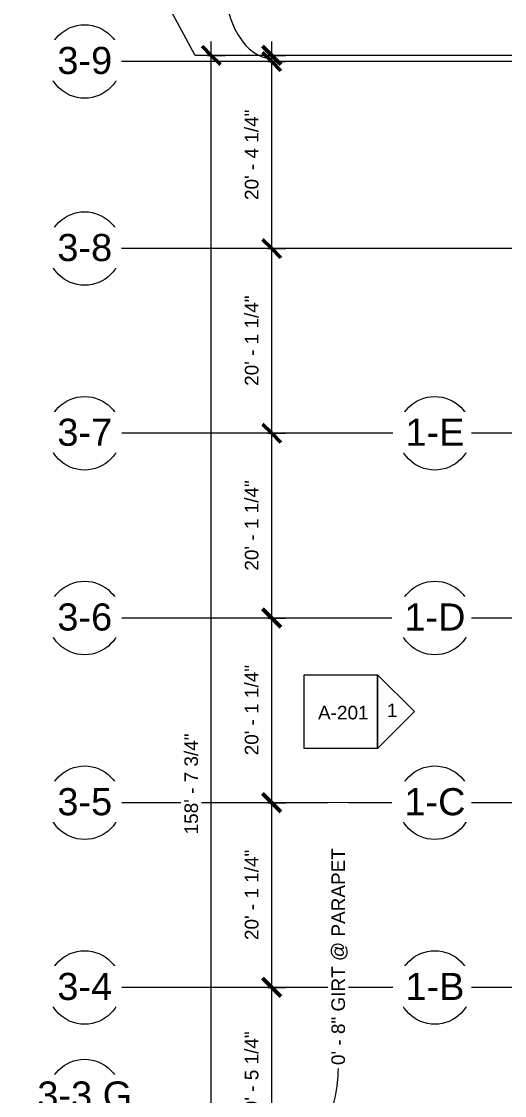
# Model space of a CAD drawing. Header units: inches. Extents: x 21341 to 27231, y -23509 to -20035.
# Drawn here: x 21341 to 21971, y -22250 to -20847 of the extents above; entities that cross this region are included whole.
import ezdxf

# ---------------------------------------------------------------- set-up
doc = ezdxf.new("R2010")
doc.units = ezdxf.units.IN
doc.header["$MEASUREMENT"] = 0
doc.linetypes.add('Grid Line 1_2_', pattern=[0.875, 0.5, -0.125, 0.125, -0.125])
for name, color, linetype, lineweight in [('A-ANNO-DIMS', 211, 'Continuous', 9), ('A-ANNO-DIMS-192', 211, 'Continuous', 9), ('G-ANNO-SYMB', 111, 'Continuous', 9), ('S-GRID', 1, 'Continuous', 9), ('S-GRID-IDEN', 1, 'Continuous', 9)]:
    doc.layers.add(name, color=color, linetype=linetype, lineweight=lineweight)
doc.styles.add('Arial', font='arial.ttf', dxfattribs={"height": 35.407186})
doc.styles.add('Arial_1', font='arial.ttf', dxfattribs={"height": 17.703593})
doc.dimstyles.new('Linear_-_3_32__Arial', dxfattribs={"dimscale": 12, "dimtxt": 18, "dimasz": 2, "dimexe": 1.5, "dimexo": 1, "dimgap": 1, "dimtad": 1, "dimdec": 4, "dimrnd": 0.0625, "dimzin": 1, "dimdsep": 46, "dimlunit": 4, "dimtxsty": 'Arial_1', "dimblk1": 'OBLIQUE', "dimblk2": 'OBLIQUE', "dimsah": 1, "dimcen": 0.09, "dimdle": 1.5, "dimazin": 0, "dimtfac": 1, "dimtdec": 4, "dimtix": 1, "dimtmove": 1, "dimatfit": 3, "dimfxl": 1, "dimtvp": 1, "dimtfill": 1, "dimfrac": 2, "dimtolj": 1, "dimtzin": 0, "dimarcsym": 2})
doc.dimstyles.new('Linear_-_3_32__Arial_1', dxfattribs={"dimscale": 12, "dimtxt": 18, "dimasz": 2, "dimexe": 1.5, "dimexo": 1, "dimgap": 1, "dimtad": 1, "dimdec": 4, "dimrnd": 0.0625, "dimzin": 1, "dimdsep": 46, "dimlunit": 4, "dimtxsty": 'Arial_1', "dimblk1": 'OBLIQUE', "dimblk2": 'OBLIQUE', "dimsah": 1, "dimcen": 0.09, "dimdle": 1.5, "dimazin": 0, "dimtfac": 1, "dimtdec": 4, "dimtix": 1, "dimtmove": 0, "dimatfit": 3, "dimfxl": 1, "dimtvp": 1, "dimtfill": 1, "dimfrac": 2, "dimtolj": 1, "dimtzin": 0, "dimarcsym": 2})

# ---------------------------------------------------------------- blocks, each defined once
blk = doc.blocks.new('Grid - Grid Head - Circle-14747-First Floor Plan')
at = {"layer": 'S-GRID-IDEN'}
blk.add_circle((0, 0), 0.25, dxfattribs=at)
blk = doc.blocks.new('Elevation - Detail Number-93309-First Floor Plan')
at = {"layer": 'G-ANNO-SYMB'}
for p, q in [((-0.25, -0.25), (-0.25, 0.25)), ((-0.25, 0.25), (0.25, 0.25)), ((0.25, 0.25), (0.25, -0.25)), ((0.25, -0.25), (-0.25, -0.25))]:
    blk.add_line(p, q, dxfattribs=at)
blk = doc.blocks.new('Elevation - Detail Number-93036-First Floor Plan')
at = {"layer": 'G-ANNO-SYMB'}
for p, q in [((0, 0.25), (-0.25, 0)), ((0.25, 0), (0, 0.25)), ((-0.25, 0), (0.25, 0))]:
    blk.add_line(p, q, dxfattribs=at)
blk = doc.blocks.new('DIMBLOCK4-First Floor Plan')
at = {"layer": 'A-ANNO-DIMS-192', "lineweight": 50}
for p, q in [((21667.3, -22342.1), (21655.3, -22330.1)), ((21667.3, -22350.1), (21655.3, -22338.1)), ((21667.3, -22342.1), (21679.3, -22354.1)), ((21667.3, -22350.1), (21679.3, -22362.1))]:
    blk.add_line(p, q, dxfattribs=at)
at = {"layer": 'A-ANNO-DIMS-192'}
for p, q in [((21662.3, -22342.1), (21685.3, -22342.1)), ((21667.3, -22342.1), (21662.3, -22342.1)), ((21667.3, -22350.1), (21667.3, -22342.1)), ((21662.3, -22350.1), (21685.3, -22350.1)), ((21667.3, -22350.1), (21662.3, -22350.1))]:
    blk.add_line(p, q, dxfattribs=at)
blk.add_ellipse((21667.3, -22210.1), major_axis=(0, 136), ratio=0.639978, start_param=3.141593, end_param=4.712389, dxfattribs=at)
at = {"layer": 'A-ANNO-DIMS-192', "color": 0, "insert": (21745.2, -22210.1), "char_height": 17.704, "width": 337.957, "attachment_point": 1, "rotation": 90, "line_spacing_factor": 0.938532, "style": 'Arial_1', "bg_fill": 3, "box_fill_scale": 1.25, "bg_fill_color": 0, "bg_fill_transparency": 0}
blk.add_mtext('0\' - 8" GIRT @ PARAPET', dxfattribs=at)
blk = doc.blocks.new('_Oblique')
at = {"color": 0, "linetype": 'ByBlock', "lineweight": -2}
blk.add_line((-0.5, -0.5), (0.5, 0.5), dxfattribs=at)
blk = doc.blocks.new('DIMBLOCK5-First Floor Plan')
at = {"layer": 'A-ANNO-DIMS-192', "lineweight": 50}
for p, q in [((21667.3, -22108.8), (21655.3, -22096.8)), ((21667.3, -22108.8), (21679.3, -22120.8)), ((21667.3, -22342.1), (21655.3, -22330.1)), ((21667.3, -22342.1), (21679.3, -22354.1))]:
    blk.add_line(p, q, dxfattribs=at)
at = {"layer": 'A-ANNO-DIMS-192'}
for p, q in [((21662.3, -22108.8), (21685.3, -22108.8)), ((21667.3, -22108.8), (21662.3, -22108.8)), ((21667.3, -22342.1), (21667.3, -22108.8)), ((21662.3, -22342.1), (21685.3, -22342.1)), ((21667.3, -22342.1), (21662.3, -22342.1))]:
    blk.add_line(p, q, dxfattribs=at)
at = {"layer": 'A-ANNO-DIMS-192', "color": 0, "insert": (21632.3, -22284.1), "char_height": 17.704, "width": 140.898, "attachment_point": 1, "rotation": 90, "line_spacing_factor": 0.938532, "style": 'Arial_1', "bg_fill": 3, "box_fill_scale": 1.25, "bg_fill_color": 0, "bg_fill_transparency": 0}
blk.add_mtext('19\' - 5 1/4"', dxfattribs=at)
blk = doc.blocks.new('DIMBLOCK6-First Floor Plan')
at = {"layer": 'A-ANNO-DIMS-192', "lineweight": 50}
for p, q in [((21667.3, -21867.6), (21655.3, -21855.6)), ((21667.3, -21867.6), (21679.3, -21879.6)), ((21667.3, -22108.8), (21655.3, -22096.8)), ((21667.3, -22108.8), (21679.3, -22120.8))]:
    blk.add_line(p, q, dxfattribs=at)
at = {"layer": 'A-ANNO-DIMS-192'}
for p, q in [((21662.3, -21867.6), (21685.3, -21867.6)), ((21667.3, -21867.6), (21662.3, -21867.6)), ((21667.3, -22108.8), (21667.3, -21867.6)), ((21662.3, -22108.8), (21685.3, -22108.8)), ((21667.3, -22108.8), (21662.3, -22108.8))]:
    blk.add_line(p, q, dxfattribs=at)
at = {"layer": 'A-ANNO-DIMS-192', "color": 0, "insert": (21632.3, -22046.9), "char_height": 17.704, "width": 140.898, "attachment_point": 1, "rotation": 90, "line_spacing_factor": 0.938532, "style": 'Arial_1', "bg_fill": 3, "box_fill_scale": 1.25, "bg_fill_color": 0, "bg_fill_transparency": 0}
blk.add_mtext('20\' - 1 1/4"', dxfattribs=at)
blk = doc.blocks.new('DIMBLOCK7-First Floor Plan')
at = {"layer": 'A-ANNO-DIMS-192', "lineweight": 50}
for p, q in [((21667.3, -21626.3), (21655.3, -21614.3)), ((21667.3, -21626.3), (21679.3, -21638.3)), ((21667.3, -21867.6), (21655.3, -21855.6)), ((21667.3, -21867.6), (21679.3, -21879.6))]:
    blk.add_line(p, q, dxfattribs=at)
at = {"layer": 'A-ANNO-DIMS-192'}
for p, q in [((21662.3, -21626.3), (21685.3, -21626.3)), ((21667.3, -21626.3), (21662.3, -21626.3)), ((21667.3, -21867.6), (21667.3, -21626.3)), ((21662.3, -21867.6), (21685.3, -21867.6)), ((21667.3, -21867.6), (21662.3, -21867.6))]:
    blk.add_line(p, q, dxfattribs=at)
at = {"layer": 'A-ANNO-DIMS-192', "color": 0, "insert": (21632.3, -21805.6), "char_height": 17.704, "width": 140.898, "attachment_point": 1, "rotation": 90, "line_spacing_factor": 0.938532, "style": 'Arial_1', "bg_fill": 3, "box_fill_scale": 1.25, "bg_fill_color": 0, "bg_fill_transparency": 0}
blk.add_mtext('20\' - 1 1/4"', dxfattribs=at)
blk = doc.blocks.new('DIMBLOCK8-First Floor Plan')
at = {"layer": 'A-ANNO-DIMS-192', "lineweight": 50}
for p, q in [((21667.3, -21385.1), (21655.3, -21373.1)), ((21667.3, -21385.1), (21679.3, -21397.1)), ((21667.3, -21626.3), (21655.3, -21614.3)), ((21667.3, -21626.3), (21679.3, -21638.3))]:
    blk.add_line(p, q, dxfattribs=at)
at = {"layer": 'A-ANNO-DIMS-192'}
for p, q in [((21662.3, -21385.1), (21685.3, -21385.1)), ((21667.3, -21385.1), (21662.3, -21385.1)), ((21667.3, -21626.3), (21667.3, -21385.1)), ((21662.3, -21626.3), (21685.3, -21626.3)), ((21667.3, -21626.3), (21662.3, -21626.3))]:
    blk.add_line(p, q, dxfattribs=at)
at = {"layer": 'A-ANNO-DIMS-192', "color": 0, "insert": (21632.3, -21564.4), "char_height": 17.704, "width": 140.898, "attachment_point": 1, "rotation": 90, "line_spacing_factor": 0.938532, "style": 'Arial_1', "bg_fill": 3, "box_fill_scale": 1.25, "bg_fill_color": 0, "bg_fill_transparency": 0}
blk.add_mtext('20\' - 1 1/4"', dxfattribs=at)
blk = doc.blocks.new('DIMBLOCK9-First Floor Plan')
at = {"layer": 'A-ANNO-DIMS-192', "lineweight": 50}
for p, q in [((21667.3, -21143.8), (21655.3, -21131.8)), ((21667.3, -21143.8), (21679.3, -21155.8)), ((21667.3, -21385.1), (21655.3, -21373.1)), ((21667.3, -21385.1), (21679.3, -21397.1))]:
    blk.add_line(p, q, dxfattribs=at)
at = {"layer": 'A-ANNO-DIMS-192'}
for p, q in [((21662.3, -21143.8), (21685.3, -21143.8)), ((21667.3, -21143.8), (21662.3, -21143.8)), ((21667.3, -21385.1), (21667.3, -21143.8)), ((21662.3, -21385.1), (21685.3, -21385.1)), ((21667.3, -21385.1), (21662.3, -21385.1))]:
    blk.add_line(p, q, dxfattribs=at)
at = {"layer": 'A-ANNO-DIMS-192', "color": 0, "insert": (21632.3, -21323.1), "char_height": 17.704, "width": 140.898, "attachment_point": 1, "rotation": 90, "line_spacing_factor": 0.938532, "style": 'Arial_1', "bg_fill": 3, "box_fill_scale": 1.25, "bg_fill_color": 0, "bg_fill_transparency": 0}
blk.add_mtext('20\' - 1 1/4"', dxfattribs=at)
blk = doc.blocks.new('DIMBLOCK10-First Floor Plan')
at = {"layer": 'A-ANNO-DIMS-192', "lineweight": 50}
for p, q in [((21667.3, -20899.6), (21655.3, -20887.6)), ((21667.3, -20899.6), (21679.3, -20911.6)), ((21667.3, -21143.8), (21655.3, -21131.8)), ((21667.3, -21143.8), (21679.3, -21155.8))]:
    blk.add_line(p, q, dxfattribs=at)
at = {"layer": 'A-ANNO-DIMS-192'}
for p, q in [((21662.3, -20899.6), (21685.3, -20899.6)), ((21667.3, -20899.6), (21662.3, -20899.6)), ((21667.3, -21143.8), (21667.3, -20899.6)), ((21662.3, -21143.8), (21685.3, -21143.8)), ((21667.3, -21143.8), (21662.3, -21143.8))]:
    blk.add_line(p, q, dxfattribs=at)
at = {"layer": 'A-ANNO-DIMS-192', "color": 0, "insert": (21632.3, -21080.4), "char_height": 17.704, "width": 140.898, "attachment_point": 1, "rotation": 90, "line_spacing_factor": 0.938532, "style": 'Arial_1', "bg_fill": 3, "box_fill_scale": 1.25, "bg_fill_color": 0, "bg_fill_transparency": 0}
blk.add_mtext('20\' - 4 1/4"', dxfattribs=at)
blk = doc.blocks.new('DIMBLOCK11-First Floor Plan')
at = {"layer": 'A-ANNO-DIMS-192', "lineweight": 50}
for p, q in [((21667.3, -20891.6), (21655.3, -20879.6)), ((21667.3, -20899.6), (21655.3, -20887.6)), ((21667.3, -20891.6), (21679.3, -20903.6)), ((21667.3, -20899.6), (21679.3, -20911.6))]:
    blk.add_line(p, q, dxfattribs=at)
at = {"layer": 'A-ANNO-DIMS-192'}
for p, q in [((21667.3, -20899.6), (21667.3, -20873.6)), ((21662.3, -20891.6), (21685.3, -20891.6)), ((21667.3, -20891.6), (21662.3, -20891.6)), ((21662.3, -20899.6), (21685.3, -20899.6)), ((21667.3, -20899.6), (21662.3, -20899.6))]:
    blk.add_line(p, q, dxfattribs=at)
blk.add_ellipse((21667.3, -20788.3), major_axis=(0, 107.3), ratio=0.581439, start_param=1.570796, end_param=3.141593, dxfattribs=at)
at = {"layer": 'A-ANNO-DIMS-192', "color": 0, "insert": (21595.8, -20788.3), "char_height": 17.704, "width": 327.988, "attachment_point": 1, "rotation": 90, "line_spacing_factor": 0.938532, "style": 'Arial_1', "bg_fill": 3, "box_fill_scale": 1.25, "bg_fill_color": 0, "bg_fill_transparency": 0}
blk.add_mtext('0\' - 8" GIRT @ 1-STORY', dxfattribs=at)
blk = doc.blocks.new('DIMBLOCK46-First Floor Plan')
at = {"layer": 'A-ANNO-DIMS-192', "lineweight": 50}
for p, q in [((21588.5, -20891.6), (21576.5, -20879.6)), ((21588.5, -20891.6), (21600.5, -20903.6)), ((21588.5, -22795.3), (21576.5, -22783.3)), ((21588.5, -22795.3), (21600.5, -22807.3))]:
    blk.add_line(p, q, dxfattribs=at)
at = {"layer": 'A-ANNO-DIMS-192'}
for p, q in [((21588.5, -22813.3), (21588.5, -20873.6)), ((21583.5, -20891.6), (21606.5, -20891.6)), ((21588.5, -20891.6), (21583.5, -20891.6)), ((21583.5, -22795.3), (21606.5, -22795.3)), ((21588.5, -22795.3), (21583.5, -22795.3))]:
    blk.add_line(p, q, dxfattribs=at)
at = {"layer": 'A-ANNO-DIMS-192', "color": 0, "insert": (21553.5, -21908.9), "char_height": 17.704, "width": 157.182, "attachment_point": 1, "rotation": 90, "line_spacing_factor": 0.938532, "style": 'Arial_1', "bg_fill": 3, "box_fill_scale": 1.25, "bg_fill_color": 0, "bg_fill_transparency": 0}
blk.add_mtext('158\' - 7 3/4"', dxfattribs=at)

msp = doc.modelspace()

# ---------------------------------------------------------------- linework, layer by layer
at = {"layer": 'S-GRID'}
msp.add_line((21567.35909, -20891.55281), (21515.71786, -20795.00314), dxfattribs=at)

# ---------------------------------------------------------------- block references
at = {"layer": 'G-ANNO-SYMB', "xscale": 191.9999999999999, "yscale": 191.9999999999999, "zscale": 191.9999999999999}
msp.add_blockref('Elevation - Detail Number-93309-First Floor Plan', (21757.52774, -21748.61306), dxfattribs=at)
at = {"layer": 'S-GRID-IDEN', "xscale": 191.9999999999999, "yscale": 191.9999999999999, "zscale": 191.9999999999999}
for p, rotation in [((21423.35909, -20899.55281), 89.9999999999999), ((21423.35909, -21143.80281), 89.9999999999999), ((21423.35909, -21385.05281), 89.99999999999984), ((21880.01523, -21385.05281), 89.99999999999984), ((21423.35909, -21626.30281), 89.99999999999984), ((21880.01523, -21626.30281), 89.99999999999984), ((21423.35909, -21867.55281), 89.99999999999984), ((21880.01523, -21867.55281), 89.99999999999984), ((21423.35909, -22108.80281), 89.99999999999984), ((21880.01523, -22108.80281), 89.99999999999984), ((21423.35909, -22250.60483), 89.9999999999999)]:
    msp.add_blockref('Grid - Grid Head - Circle-14747-First Floor Plan', p, dxfattribs=dict(at, rotation=rotation))

# ---------------------------------------------------------------- next in the draw order: texts
at = {"layer": 'G-ANNO-SYMB', "insert": (21760.72288, -21740.98619), "char_height": 17.703593, "width": 78.624, "attachment_point": 2, "line_spacing_factor": 0.938532, "style": 'Arial_1', "bg_fill": 3, "box_fill_scale": 1.25, "bg_fill_color": 0, "bg_fill_transparency": 0}
msp.add_mtext('A-201', dxfattribs=at)
at = {"layer": 'S-GRID-IDEN', "char_height": 35.407186, "attachment_point": 2, "line_spacing_factor": 0.938532, "style": 'Arial', "bg_fill": 3, "box_fill_scale": 1.25, "bg_fill_color": 0, "bg_fill_transparency": 0}
for s, insert, width in [('3-9', (21423.55408, -20880.49331), 85.104), ('3-8', (21423.55408, -21124.74331), 85.104), ('3-7', (21423.55408, -21365.99331), 85.104), ('3-6', (21423.55408, -21607.24331), 85.104), ('3-5', (21423.55408, -21848.49331), 85.104), ('3-4', (21423.55408, -22089.74331), 85.104), ('3-3.G', (21423.55408, -22231.54533), 147.312)]:
    msp.add_mtext(s, dxfattribs=dict(at, insert=insert, width=width))

# ---------------------------------------------------------------- next in the draw order: linework, layer by layer
at = {"layer": 'S-GRID', "linetype": 'Grid Line 1_2_'}
for p, q in [((22765.01217, -21143.80281), (21471.35909, -21143.80281)), ((26427.34156, -21385.05281), (21471.35909, -21385.05281)), ((26427.34156, -21626.30281), (21471.35909, -21626.30281)), ((26427.34156, -21867.55281), (21471.35909, -21867.55281)), ((26427.34156, -22108.80281), (21471.35909, -22108.80281))]:
    msp.add_line(p, q, dxfattribs=at)

# ---------------------------------------------------------------- next in the draw order: block references
at = {"layer": 'G-ANNO-SYMB', "extrusion": (0, 0, -1), "xscale": 191.9999999999999, "yscale": 191.9999999999999, "zscale": 191.9999999999999, "rotation": 90.00000000002636}
msp.add_blockref('Elevation - Detail Number-93036-First Floor Plan', (-21805.52774, -21748.61306), dxfattribs=at)

# ---------------------------------------------------------------- next in the draw order: texts
at = {"layer": 'G-ANNO-SYMB', "insert": (21824.43923, -21738.04272), "char_height": 17.70359, "width": 16.416, "attachment_point": 2, "line_spacing_factor": 0.938532, "style": 'Arial_1', "bg_fill": 3, "box_fill_scale": 1.25, "bg_fill_color": 0, "bg_fill_transparency": 0}
msp.add_mtext('1', dxfattribs=at)
at = {"layer": 'S-GRID-IDEN', "char_height": 35.407186, "attachment_point": 2, "line_spacing_factor": 0.938532, "style": 'Arial', "bg_fill": 3, "box_fill_scale": 1.25, "bg_fill_color": 0, "bg_fill_transparency": 0}
for s, insert, width in [('1-E', (21880.21021, -21365.99331), 91.584), ('1-D', (21880.21021, -21607.24331), 94.608), ('1-C', (21880.21021, -21848.49331), 94.608), ('1-B', (21880.21021, -22089.74331), 91.584)]:
    msp.add_mtext(s, dxfattribs=dict(at, insert=insert, width=width))

# ---------------------------------------------------------------- next in the draw order: dimensions: what is measured, and where the dimension line sits
at = {"layer": 'A-ANNO-DIMS'}
dim = msp.add_linear_dim(base=(21667.29342, -22342.05281), p1=(21650.32286, -22350.05281), p2=(21650.32286, -22342.05281), angle=90, dimstyle='Linear_-_3_32__Arial', override={"dimpost": '<>GIRT @ PARAPET', "dimfxl": 8}, dxfattribs=at)
dim.commit()
dim.dimension.update_dxf_attribs({"geometry": 'DIMBLOCK4-First Floor Plan', "text_midpoint": (21756.99944, -22041.09685), "dimtype": 160, "text_rotation": 90})

# ---------------------------------------------------------------- next in the draw order: linework, layer by layer
at = {"layer": 'S-GRID', "linetype": 'Grid Line 1_2_'}
for p, q in [((27097.46684, -21385.05281), (21928.01523, -21385.05281)), ((27097.46684, -21626.30281), (21928.01523, -21626.30281)), ((27097.46684, -21867.55281), (21928.01523, -21867.55281)), ((27097.46684, -22108.80281), (21928.01523, -22108.80281))]:
    msp.add_line(p, q, dxfattribs=at)

# ---------------------------------------------------------------- next in the draw order: dimensions: what is measured, and where the dimension line sits
at = {"layer": 'A-ANNO-DIMS'}
dim = msp.add_linear_dim(base=(21667.29342, -22108.80281), p1=(21650.32286, -22342.05281), p2=(21650.32286, -22108.80281), angle=90, dimstyle='Linear_-_3_32__Arial_1', override={"dimpost": '<>', "dimfxl": 233.25}, dxfattribs=at)
dim.commit()
dim.dimension.update_dxf_attribs({"geometry": 'DIMBLOCK5-First Floor Plan', "text_midpoint": (21646.13972, -22225.42781)})

# ---------------------------------------------------------------- next in the draw order: dimensions: what is measured, and where the dimension line sits
dim = msp.add_linear_dim(base=(21667.29342, -21867.55281), p1=(21650.32286, -22108.80281), p2=(21650.32286, -21867.55281), angle=90, dimstyle='Linear_-_3_32__Arial_1', override={"dimpost": '<>', "dimfxl": 241.25}, dxfattribs=at)
dim.commit()
dim.dimension.update_dxf_attribs({"geometry": 'DIMBLOCK6-First Floor Plan', "text_midpoint": (21646.13972, -21988.17781)})

# ---------------------------------------------------------------- next in the draw order: dimensions: what is measured, and where the dimension line sits
dim = msp.add_linear_dim(base=(21667.29342, -21626.30281), p1=(21650.32286, -21867.55281), p2=(21650.32286, -21626.30281), angle=90, dimstyle='Linear_-_3_32__Arial_1', override={"dimpost": '<>', "dimfxl": 241.25}, dxfattribs=at)
dim.commit()
dim.dimension.update_dxf_attribs({"geometry": 'DIMBLOCK7-First Floor Plan', "text_midpoint": (21646.13972, -21746.92781)})

# ---------------------------------------------------------------- next in the draw order: dimensions: what is measured, and where the dimension line sits
dim = msp.add_linear_dim(base=(21667.29342, -21385.05281), p1=(21650.32286, -21626.30281), p2=(21650.32286, -21385.05281), angle=90, dimstyle='Linear_-_3_32__Arial_1', override={"dimpost": '<>', "dimfxl": 241.25}, dxfattribs=at)
dim.commit()
dim.dimension.update_dxf_attribs({"geometry": 'DIMBLOCK8-First Floor Plan', "text_midpoint": (21646.13972, -21505.67781)})

# ---------------------------------------------------------------- next in the draw order: dimensions: what is measured, and where the dimension line sits
dim = msp.add_linear_dim(base=(21667.29342, -21143.80281), p1=(21650.32286, -21385.05281), p2=(21650.32286, -21143.80281), angle=90, dimstyle='Linear_-_3_32__Arial_1', override={"dimpost": '<>', "dimfxl": 241.25}, dxfattribs=at)
dim.commit()
dim.dimension.update_dxf_attribs({"geometry": 'DIMBLOCK9-First Floor Plan', "text_midpoint": (21646.13972, -21264.42781)})

# ---------------------------------------------------------------- next in the draw order: dimensions: what is measured, and where the dimension line sits
dim = msp.add_linear_dim(base=(21667.29342, -20899.55281), p1=(21650.32286, -21143.80281), p2=(21650.32286, -20899.55281), angle=90, dimstyle='Linear_-_3_32__Arial_1', override={"dimpost": '<>', "dimfxl": 244.25}, dxfattribs=at)
dim.commit()
dim.dimension.update_dxf_attribs({"geometry": 'DIMBLOCK10-First Floor Plan', "text_midpoint": (21646.13972, -21021.67781)})

# ---------------------------------------------------------------- next in the draw order: dimensions: what is measured, and where the dimension line sits
dim = msp.add_linear_dim(base=(21667.29342, -20891.55281), p1=(21650.32286, -20899.55281), p2=(21650.32286, -20891.55281), angle=90, dimstyle='Linear_-_3_32__Arial', override={"dimpost": '<>GIRT @ 1-STORY', "dimfxl": 8}, dxfattribs=at)
dim.commit()
dim.dimension.update_dxf_attribs({"geometry": 'DIMBLOCK11-First Floor Plan', "text_midpoint": (21607.59474, -20624.26975), "dimtype": 160, "text_rotation": 90})

# ---------------------------------------------------------------- next in the draw order: linework, layer by layer
at = {"layer": 'S-GRID', "linetype": 'Grid Line 1_2_'}
for p, q in [((22871.85188, -20891.55281), (21567.35909, -20891.55281)), ((22871.85188, -20899.55281), (21471.35909, -20899.55281))]:
    msp.add_line(p, q, dxfattribs=at)

# ---------------------------------------------------------------- next in the draw order: dimensions: what is measured, and where the dimension line sits
at = {"layer": 'A-ANNO-DIMS'}
dim = msp.add_linear_dim(base=(21588.48258, -20891.55281), p1=(21571.51201, -22795.30281), p2=(21571.51201, -20891.55281), angle=90, dimstyle='Linear_-_3_32__Arial_1', override={"dimpost": '<>', "dimfxl": 1903.75}, dxfattribs=at)
dim.commit()
dim.dimension.update_dxf_attribs({"geometry": 'DIMBLOCK46-First Floor Plan', "text_midpoint": (21567.32284, -21843.42781)})

doc.saveas('drawing.dxf')
